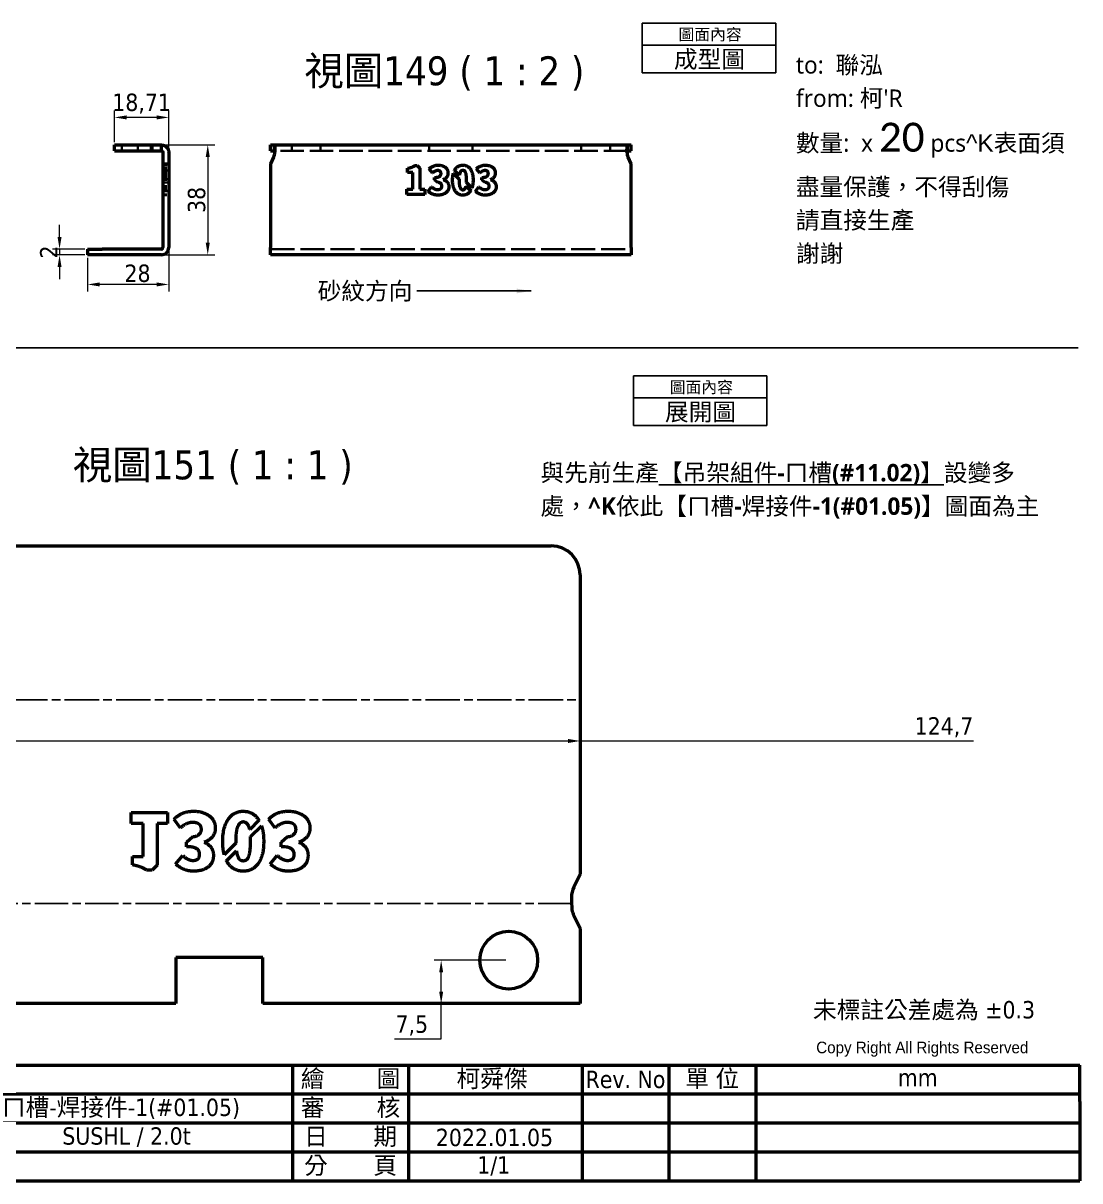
# Model space of a CAD drawing. Header units: millimetres. Extents: x 10 to 584, y 10 to 410.
# Drawn here: x 218.9 to 584, y 10 to 410 of the extents above; entities that cross this region are included whole.
import ezdxf
from ezdxf.enums import TextEntityAlignment as Align

# ---------------------------------------------------------------- set-up
doc = ezdxf.new("R2010")
doc.units = ezdxf.units.MM
doc.header["$LTSCALE"] = 2
doc.linetypes.add('CHAIN', pattern=[0.3543, 0.2362, -0.0295, 0.0591, -0.0295])
doc.linetypes.add('DASHED', pattern=[0.2068, 0.1655, -0.0413])
for name, color, linetype, lineweight in [('可見 (ISO)', 7, 'Continuous', 50), ('折彎中心線 (ISO)', 7, 'CHAIN', 25), ('標註 (ISO)', 12, 'Continuous', 18), ('標題 (ISO)', 7, 'Continuous', 50), ('符號 (ISO)', 7, 'Continuous', 25), ('草圖幾何圖形 (ISO)', 7, 'Continuous', 25), ('隱藏 (ISO)', 7, 'DASHED', 35)]:
    doc.layers.add(name, color=color, linetype=linetype, lineweight=lineweight)
doc.styles.add('@2.0標示文字 (ISO)', font='tahoma_0.ttf')
doc.styles.add('@3.0標示文字 (ISO)', font='tahoma_0.ttf')
doc.styles.add('標示文字 (ISO)', font='tahoma_0.ttf')
doc.styles.add('註記文字 (ISO)', font='tahoma_0.ttf')
doc.dimstyles.new('預設 (ISO)', dxfattribs={"dimscale": 2, "dimtxt": 3, "dimasz": 2.1, "dimexe": 1.2, "dimexo": 0.5, "dimgap": 0.3, "dimtad": 1, "dimrnd": 1e-08, "dimtxsty": '@3.0標示文字 (ISO)', "dimcen": 0.09, "dimdle": 3, "dimclrd": 256, "dimclre": 256, "dimclrt": 256, "dimazin": 2, "dimtfac": 1, "dimtmove": 0, "dimatfit": 3, "dimfxl": 0, "dimtolj": 1, "dimtzin": 0, "dimlwd": -1, "dimlwe": -1, "dimarcsym": 0})
doc.dimstyles.new('預設 - Method 1b (ISO)$7', dxfattribs={"dimscale": 2, "dimtxt": 3, "dimasz": 2.5, "dimexe": 3.175, "dimexo": 0, "dimgap": 0.762, "dimtad": 1, "dimtoh": 1, "dimrnd": 1e-08, "dimtxsty": '註記文字 (ISO)', "dimcen": 0.09, "dimdle": 10, "dimclrd": 256, "dimclre": 256, "dimclrt": 256, "dimazin": 2, "dimtfac": 1.166667, "dimtmove": 0, "dimatfit": 3, "dimfxl": 0, "dimtolj": 1, "dimlwd": -1, "dimlwe": -1, "dimarcsym": 0})

# ---------------------------------------------------------------- blocks, each defined once
blk = doc.blocks.new('標題欄框 KSJ-單位mm')
at = {"layer": '標題 (ISO)'}
for p, q in [((41.84, 139.37), (328.84, 139.37)), ((41.84, 130.09), (41.84, 139.37)), ((116.84, 139.37), (116.84, 119.37)), ((136.84, 139.37), (136.84, 119.37)), ((136.84, 139.37), (136.84, 119.37)), ((192.84, 139.37), (192.84, 119.37)), ((212.84, 139.37), (212.84, 119.37)), ((212.84, 139.37), (212.84, 119.37)), ((242.84, 139.37), (242.84, 119.37)), ((257.84, 139.37), (257.84, 119.37)), ((272.84, 139.37), (272.84, 119.37)), ((328.84, 133.09), (328.84, 139.37)), ((116.84, 134.37), (192.84, 134.37)), ((192.84, 134.37), (212.84, 134.37)), ((212.84, 134.37), (242.84, 134.37)), ((242.84, 134.37), (328.84, 134.37)), ((328.84, 133.09), (328.84, 119.37)), ((41.84, 119.37), (41.84, 130.09)), ((116.84, 129.37), (192.84, 129.37)), ((192.84, 129.37), (242.84, 129.37)), ((242.84, 129.37), (328.84, 129.37)), ((116.84, 124.37), (192.84, 124.37)), ((192.84, 124.37), (242.84, 124.37)), ((242.84, 124.37), (328.84, 124.37)), ((41.84, 119.37), (328.84, 119.37)), ((242.84, 119.37), (328.84, 119.37))]:
    blk.add_line(p, q, dxfattribs=at)
at = {"layer": '標題 (ISO)', "insert": (283.3, 143.41), "char_height": 2, "attachment_point": 1, "style": '註記文字 (ISO)'}
blk.add_mtext('\\f新細明體|b0|i0;\\H2.0000;Copy Right All Rights Reserved', dxfattribs=at)
at = {"layer": '標題 (ISO)', "char_height": 3, "attachment_point": 5, "style": '註記文字 (ISO)'}
for s, insert, width in [('編       號', (126.84, 136.87), 20), ('繪        圖        ', (202.84, 136.87), 20), ('Rev. No', (250.34, 136.87), 15), ('單 位 ', (265.34, 136.87), 15), ('mm', (300.84, 137.21), 56), ('描       述', (126.84, 131.87), 20), ('審        核', (202.84, 131.87), 20), ('材質&表面', (126.84, 126.87), 20), ('日       期', (202.84, 126.87), 20), ('備       註', (126.84, 121.87), 20), ('分       頁', (202.84, 121.87), 20)]:
    blk.add_mtext(s, dxfattribs=dict(at, insert=insert, width=width))
at = {"layer": '標題 (ISO)', "insert": (79.1, 129.03), "char_height": 3, "width": 74.2489, "attachment_point": 5, "line_spacing_factor": 0.871881, "style": '註記文字 (ISO)'}
blk.add_mtext('{\\fMicrosoft JhengHei|b1|i0|c136|p34;\\H1.33333x;【皓均製造所】\\P\\fMicrosoft JhengHei|b0|i0|c136|p34;\\H0.675x;小柯   \\fMicrosoft JhengHei|b0|i0|c0|p34;Cel-\\f@Microsoft JhengHei|b0|i0|c0|p34;0970-798959\\H1.40979x; \\H0.70932x;\\P\\fMicrosoft JhengHei|b0|i0|c0|p34;Mail- \\f@Microsoft JhengHei|b0|i0|c0|p34;p20130222@gmail.com\\H1.08693x; }', dxfattribs=at)
at = {"layer": '標題 (ISO)', "style": '註記文字 (ISO)'}
for tag, p in [('請輸入編號', (164.84, 136.87)), ('請輸入審核人員', (227.84, 131.87)), ('(變更序號)輸入1', (250.34, 131.87)), ('變更的日期1', (265.34, 131.87)), ('設計變更的內容1', (300.84, 131.87)), ('(變更序號)輸入2', (250.34, 126.87)), ('變更的日期2', (265.34, 126.87)), ('設計變更的內容2', (300.84, 126.87)), ('請輸入備註', (164.84, 121.87)), ('(變更序號)輸入3', (250.34, 121.87)), ('變更的日期3', (265.34, 121.87)), ('設計變更的內容3', (300.84, 121.87))]:
    blk.add_attdef(tag, text='', height=3, dxfattribs=at).set_placement(p, align=Align.MIDDLE_CENTER)
for tag, p in [('請輸入繪圖人員_001', (221.16, 135.53)), ('請輸入描述_001', (142.62, 130.57)), ('請輸入材質&表面處理_001', (153.05, 125.62)), ('請輸入日期_001', (217.58, 125.37)), ('請輸入分頁_001', (224.74, 120.62))]:
    blk.add_attdef(tag, p, '', height=3, dxfattribs=at)
blk = doc.blocks.new('表格1')
at = {"layer": '符號 (ISO)'}
for p, q in [((216.4, 205), (239.45, 205)), ((216.4, 205), (216.4, 201.22)), ((239.45, 205), (239.45, 201.22)), ((216.4, 201.22), (239.45, 201.22)), ((216.4, 201.22), (216.4, 196.44)), ((239.45, 201.22), (239.45, 196.44)), ((216.4, 196.44), (239.45, 196.44))]:
    blk.add_line(p, q, dxfattribs=at)
at = {"layer": '符號 (ISO)', "attachment_point": 7}
for s, insert, char_height, style in [('圖面內容', (222.66, 201.83), 2, '@2.0標示文字 (ISO)'), ('成型圖', (221.87, 196.92), 3, '@3.0標示文字 (ISO)')]:
    blk.add_mtext(s, dxfattribs=dict(at, insert=insert, char_height=char_height, style=style))
blk = doc.blocks.new('*D11')
at = {"layer": 'Defpoints', "color": 0}
for p in [(263.44, 367.93), (266.66, 329.93), (282.66, 329.93)]:
    blk.add_point(p, dxfattribs=at)
at = {"layer": '標註 (ISO)'}
for p, q in [((264.44, 367.93), (285.06, 367.93)), ((282.66, 363.73), (282.66, 334.13)), ((267.66, 329.93), (285.06, 329.93))]:
    blk.add_line(p, q, dxfattribs=at)
for points in [[(281.96, 363.73), (283.36, 363.73), (282.66, 367.93)], [(281.96, 334.13), (283.36, 334.13), (282.66, 329.93)]]:
    blk.add_solid(points, dxfattribs=at)
at = {"layer": '標註 (ISO)', "insert": (275.78, 348.93), "char_height": 6, "attachment_point": 2, "rotation": 90, "style": '@3.0標示文字 (ISO)'}
blk.add_mtext('\\A1;38', dxfattribs=at)
blk = doc.blocks.new('*D12')
at = {"layer": 'Defpoints', "color": 0}
for p in [(269.16, 332.43), (241.14, 329.93), (241.14, 319.72)]:
    blk.add_point(p, dxfattribs=at)
at = {"layer": '標註 (ISO)'}
for p, q in [((241.14, 328.93), (241.14, 317.32)), ((269.16, 331.43), (269.16, 317.32)), ((264.96, 319.72), (245.34, 319.72))]:
    blk.add_line(p, q, dxfattribs=at)
for points in [[(245.34, 320.42), (245.34, 319.02), (241.14, 319.72)], [(264.96, 320.42), (264.96, 319.02), (269.16, 319.72)]]:
    blk.add_solid(points, dxfattribs=at)
at = {"layer": '標註 (ISO)', "insert": (258.4, 326.59), "char_height": 6, "attachment_point": 2, "style": '@3.0標示文字 (ISO)'}
blk.add_mtext('\\A1;28', dxfattribs=at)
blk = doc.blocks.new('*D13')
at = {"layer": 'Defpoints', "color": 0}
for p in [(231.45, 329.93), (241.14, 331.93), (241.14, 329.93)]:
    blk.add_point(p, dxfattribs=at)
at = {"layer": '標註 (ISO)'}
for p, q in [((231.45, 336.13), (231.45, 340.33)), ((240.14, 331.93), (229.05, 331.93)), ((240.14, 329.93), (229.05, 329.93)), ((231.45, 331.93), (231.45, 329.93)), ((231.45, 325.73), (231.45, 321.53))]:
    blk.add_line(p, q, dxfattribs=at)
for points in [[(230.75, 336.13), (232.15, 336.13), (231.45, 331.93)], [(230.75, 325.73), (232.15, 325.73), (231.45, 329.93)]]:
    blk.add_solid(points, dxfattribs=at)
at = {"layer": '標註 (ISO)', "insert": (224.72, 330.93), "char_height": 6, "attachment_point": 2, "rotation": 90, "style": '@3.0標示文字 (ISO)'}
blk.add_mtext('\\A1;2', dxfattribs=at)
blk = doc.blocks.new('*D14')
at = {"layer": 'Defpoints', "color": 0}
for p in [(161.95, 161.98), (161.95, 115.98), (411.35, 115.98)]:
    blk.add_point(p, dxfattribs=at)
at = {"layer": '標註 (ISO)'}
for p, q in [((166.15, 161.98), (407.15, 161.98)), ((411.35, 161.98), (547.3, 161.98))]:
    blk.add_line(p, q, dxfattribs=at)
for points in [[(166.15, 162.68), (166.15, 161.28), (161.95, 161.98)], [(407.15, 162.68), (407.15, 161.28), (411.35, 161.98)]]:
    blk.add_solid(points, dxfattribs=at)
at = {"layer": '標註 (ISO)', "insert": (537.05, 170.2), "char_height": 6, "attachment_point": 2, "style": '@3.0標示文字 (ISO)'}
blk.add_mtext('\\A1;124,7', dxfattribs=at)
blk = doc.blocks.new('表格2')
at = {"layer": '符號 (ISO)'}
for p, q in [((214.89, 144.06), (237.94, 144.06)), ((214.89, 144.06), (214.89, 140.28)), ((237.94, 144.06), (237.94, 140.28)), ((214.89, 140.28), (237.94, 140.28)), ((214.89, 140.28), (214.89, 135.5)), ((237.94, 140.28), (237.94, 135.5)), ((214.89, 135.5), (237.94, 135.5))]:
    blk.add_line(p, q, dxfattribs=at)
at = {"layer": '符號 (ISO)', "attachment_point": 7}
for s, insert, char_height, style in [('圖面內容', (221.15, 140.89), 2, '@2.0標示文字 (ISO)'), ('展開圖', (220.32, 136.01), 3, '@3.0標示文字 (ISO)')]:
    blk.add_mtext(s, dxfattribs=dict(at, insert=insert, char_height=char_height, style=style))
blk = doc.blocks.new('*D19')
at = {"layer": 'Defpoints', "color": 0}
for p in [(250.44, 377.43), (250.44, 367.93), (269.16, 361.43)]:
    blk.add_point(p, dxfattribs=at)
at = {"layer": '標註 (ISO)'}
for p, q in [((250.44, 368.93), (250.44, 379.83)), ((264.96, 377.43), (254.64, 377.43)), ((269.16, 362.43), (269.16, 379.83))]:
    blk.add_line(p, q, dxfattribs=at)
for points in [[(254.64, 378.13), (254.64, 376.73), (250.44, 377.43)], [(264.96, 378.13), (264.96, 376.73), (269.16, 377.43)]]:
    blk.add_solid(points, dxfattribs=at)
at = {"layer": '標註 (ISO)', "insert": (259.8, 385.66), "char_height": 6, "attachment_point": 2, "style": '@3.0標示文字 (ISO)'}
blk.add_mtext('\\A1;18,71', dxfattribs=at)
blk = doc.blocks.new('*D20')
at = {"layer": 'Defpoints', "color": 0}
for p in [(363.31, 86.22), (386.65, 86.22), (411.35, 71.22)]:
    blk.add_point(p, dxfattribs=at)
at = {"layer": '標註 (ISO)'}
for p, q in [((385.65, 86.22), (360.91, 86.22)), ((363.31, 75.42), (363.31, 82.02)), ((363.31, 59.06), (363.31, 71.22)), ((347.23, 59.06), (363.31, 59.06))]:
    blk.add_line(p, q, dxfattribs=at)
for points in [[(362.61, 82.02), (364.01, 82.02), (363.31, 86.22)], [(362.61, 75.42), (364.01, 75.42), (363.31, 71.22)]]:
    blk.add_solid(points, dxfattribs=at)
at = {"layer": '標註 (ISO)', "insert": (353.17, 67.15), "char_height": 6, "attachment_point": 2, "style": '@3.0標示文字 (ISO)'}
blk.add_mtext('\\A1;7,5', dxfattribs=at)

msp = doc.modelspace()

# ---------------------------------------------------------------- linework, layer by layer
at = {"layer": '可見 (ISO)'}
for p, q in [((250.442, 367.934), (263.442, 367.934)), ((250.442, 365.934), (250.442, 367.934)), ((250.442, 365.934), (263.442, 365.934)), ((263.442, 367.934), (265.689, 367.934)), ((263.442, 365.934), (263.442, 367.934)), ((263.442, 365.934), (265.689, 365.934)), ((265.689, 367.934), (266.657, 367.934)), ((265.689, 365.934), (266.657, 365.934)), ((266.657, 365.934), (266.657, 367.934)), ((267.157, 365.434), (267.157, 363.681)), ((269.157, 365.434), (269.157, 363.681)), ((304.318, 367.934), (305.414, 367.934)), ((304.318, 365.934), (304.318, 367.934)), ((304.318, 365.934), (305.414, 365.934)), ((305.414, 367.934), (305.74, 367.934)), ((305.414, 365.934), (305.74, 365.934)), ((305.74, 367.934), (427.596, 367.934)), ((305.74, 365.934), (305.74, 367.934)), ((427.596, 367.934), (427.923, 367.934)), ((427.596, 367.934), (427.596, 365.934)), ((427.596, 365.934), (427.923, 365.934)), ((427.923, 367.934), (429.018, 367.934)), ((427.923, 365.934), (429.018, 365.934)), ((429.018, 365.934), (429.018, 367.934)), ((267.157, 363.681), (267.157, 361.434)), ((267.157, 361.434), (269.157, 361.434)), ((267.157, 361.434), (267.157, 332.434)), ((269.157, 363.681), (269.157, 361.434)), ((269.157, 361.434), (269.157, 332.434)), ((305.414, 363.681), (304.318, 361.434)), ((304.318, 361.434), (304.318, 332.434)), ((354.169, 360.765), (355.049, 360.765)), ((355.049, 360.765), (355.922, 359.892)), ((429.018, 361.434), (427.923, 363.681)), ((429.018, 332.434), (429.018, 361.434)), ((351.696, 358.374), (351.696, 359.848)), ((353.538, 358.374), (351.696, 358.374)), ((353.538, 352.695), (353.538, 358.374)), ((355.922, 359.892), (355.922, 352.695)), ((360.339, 358.241), (359.128, 359.701)), ((361.021, 355.894), (361.021, 356.708)), ((367.526, 358.099), (369.524, 356.1)), ((369.618, 357.42), (367.914, 359.124)), ((376.685, 358.241), (375.475, 359.701)), ((377.368, 355.894), (377.368, 356.708)), ((351.417, 350.765), (351.417, 352.695)), ((351.417, 352.695), (353.538, 352.695)), ((355.922, 352.695), (357.72, 352.695)), ((357.72, 352.695), (357.72, 350.765)), ((358.864, 351.976), (359.965, 353.473)), ((362.114, 354.955), (361.021, 355.894)), ((371.923, 353.701), (373.506, 352.118)), ((373.955, 353.083), (372.074, 354.964)), ((375.211, 351.976), (376.311, 353.473)), ((378.461, 354.955), (377.368, 355.894)), ((357.72, 350.765), (351.417, 350.765)), ((304.318, 329.934), (304.318, 332.434)), ((429.018, 332.434), (429.018, 329.934)), ((241.142, 331.934), (246.142, 331.934)), ((241.142, 331.934), (241.142, 329.934)), ((246.142, 329.934), (241.142, 329.934)), ((266.657, 331.934), (246.142, 331.934)), ((266.657, 329.934), (246.142, 329.934)), ((429.018, 329.934), (304.318, 329.934)), ((171.949, 229.349), (401.349, 229.349)), ((411.349, 219.349), (411.349, 115.984)), ((256.148, 133.463), (256.148, 137.322)), ((256.148, 137.322), (268.752, 137.322)), ((268.752, 137.322), (268.752, 133.463)), ((260.388, 133.463), (256.148, 133.463)), ((260.388, 122.105), (260.388, 133.463)), ((268.752, 133.463), (265.157, 133.463)), ((265.157, 133.463), (265.157, 119.068)), ((273.242, 131.907), (271.041, 134.901)), ((300.326, 134.617), (297.158, 131.45)), ((297.461, 128.924), (301.223, 132.686)), ((305.935, 131.907), (303.734, 134.901)), ((275.355, 127.065), (277.542, 128.943)), ((308.048, 127.065), (310.234, 128.943)), ((275.355, 125.436), (275.355, 127.065)), ((292.361, 126.653), (288.364, 122.655)), ((289.141, 120.604), (292.548, 124.012)), ((308.048, 125.436), (308.048, 127.065)), ((256.705, 119.156), (256.705, 122.105)), ((256.705, 122.105), (260.388, 122.105)), ((271.569, 119.45), (273.991, 122.37)), ((304.262, 119.45), (306.683, 122.37)), ((263.411, 117.322), (261.65, 117.322)), ((265.157, 119.068), (263.411, 117.322)), ((411.349, 115.984), (409.158, 111.49)), ((409.158, 101.714), (411.349, 97.22)), ((411.349, 97.22), (411.349, 71.22)), ((271.649, 87.22), (271.649, 71.22)), ((301.649, 87.22), (271.649, 87.22)), ((301.649, 71.22), (301.649, 87.22)), ((271.649, 71.22), (161.949, 71.22)), ((411.349, 71.22), (301.649, 71.22))]:
    msp.add_line(p, q, dxfattribs=at)
msp.add_circle((386.649, 86.22), 10, dxfattribs=at)
for centre, radius, start, end in [((301.818, 365.434), 4, 334.01077, 0), ((431.518, 365.434), 4, 180, 205.98923), ((266.657, 332.434), 2.5, 270, 0), ((266.657, 332.434), 0.5, 270, 0), ((401.349, 219.349), 10, 0, 90), ((416.349, 107.984), 8, 154.01077, 180), ((416.349, 105.22), 8, 191.32357, 205.98923)]:
    msp.add_arc(centre, radius, start, end, dxfattribs=at)
for points, degree, knots in [([(266.657, 367.934), (267.528, 367.934), (268.397, 367.436), (268.834, 366.664), (269.044, 366.291), (269.157, 365.863), (269.157, 365.434)], 3, [2.49036136, 2.49036136, 2.49036136, 2.49036136, 2.62367747, 2.62367747, 2.62367747, 2.68799496, 2.68799496, 2.68799496, 2.68799496]), ([(305.74, 367.934), (305.775, 367.934), (305.799, 367.436), (305.81, 366.664), (305.815, 366.291), (305.818, 365.863), (305.818, 365.434)], 3, [2.49036136, 2.49036136, 2.49036136, 2.49036136, 2.62367747, 2.62367747, 2.62367747, 2.68799496, 2.68799496, 2.68799496, 2.68799496]), ([(427.518, 365.434), (427.518, 366.323), (427.53, 367.191), (427.554, 367.619), (427.565, 367.826), (427.579, 367.934), (427.596, 367.934)], 3, [2.68799496, 2.68799496, 2.68799496, 2.68799496, 2.82131107, 2.82131107, 2.82131107, 2.88562855, 2.88562855, 2.88562855, 2.88562855]), ([(367.914, 359.124), (368.055, 359.395), (369.187, 360.934), (372.43, 360.934), (374.337, 358.307), (374.337, 354.21), (373.955, 353.083)], 2, [3.8218377, 3.8218377, 3.8218377, 4, 5, 6, 7, 7.6330463, 7.6330463, 7.6330463]), ([(373.384, 351.932), (372.43, 350.575), (369.187, 350.575), (367.265, 353.289), (367.265, 357.116), (367.526, 358.099)], 2, [0, 0, 0, 1, 2, 3, 3.5208189, 3.5208189, 3.5208189]), ([(369.524, 356.1), (369.517, 355.82), (369.517, 353.905), (369.862, 353.164)], 2, [8.8055811, 8.8055811, 8.8055811, 9, 10, 10, 10]), ([(372.074, 354.964), (372.085, 355.222), (372.085, 357.112), (371.718, 358.63), (371.197, 359.115), (370.42, 359.115), (369.884, 358.63), (369.653, 357.674), (369.618, 357.42)], 2, [2.8215654, 2.8215654, 2.8215654, 3, 4, 5, 6, 7, 8, 8.2592741, 8.2592741, 8.2592741]), ([(369.862, 353.164), (370.207, 352.431), (371.41, 352.431), (371.851, 353.394), (371.923, 353.701)], 2, [0, 0, 0, 1, 2, 2.3064728, 2.3064728, 2.3064728]), ([(288.364, 122.655), (287.842, 124.62), (287.842, 132.274), (291.687, 137.703), (298.173, 137.703), (300.08, 134.989)], 2, [-3.5208189, -3.5208189, -3.5208189, -3, -2, -1, 0, 0, 0]), ([(301.223, 132.686), (301.988, 130.433), (301.988, 122.237), (298.173, 116.984), (291.687, 116.984), (289.422, 120.062), (289.141, 120.604)], 2, [-7.6330463, -7.6330463, -7.6330463, -7, -6, -5, -4, -3.8218377, -3.8218377, -3.8218377]), ([(293.037, 132.524), (292.347, 131.042), (292.347, 127.212), (292.361, 126.653)], 2, [-10, -10, -10, -9, -8.8055811, -8.8055811, -8.8055811]), ([(297.158, 131.45), (297.015, 132.064), (296.133, 133.991), (293.726, 133.991), (293.037, 132.524)], 2, [-2.3064728, -2.3064728, -2.3064728, -2, -1, 0, 0, 0]), ([(292.548, 124.012), (292.619, 123.504), (293.081, 121.592), (294.152, 120.623), (295.707, 120.623), (296.749, 121.592), (297.483, 124.629), (297.483, 128.408), (297.461, 128.924)], 2, [-8.2592741, -8.2592741, -8.2592741, -8, -7, -6, -5, -4, -3, -2.8215654, -2.8215654, -2.8215654])]:
    msp.add_open_spline(points, degree=degree, knots=knots, dxfattribs=at)
for points, degree in [([(266.657, 365.934), (266.915, 365.934), (267.157, 365.698), (267.157, 365.434)], 3), ([(305.74, 365.934), (305.792, 365.934), (305.818, 365.698), (305.818, 365.434)], 3), ([(427.518, 365.434), (427.518, 365.698), (427.544, 365.934), (427.596, 365.934)], 3), ([(351.696, 359.848), (353.156, 360.12), (354.169, 360.765)], 2), ([(359.128, 359.701), (360.596, 360.934), (363.817, 360.934), (364.726, 360.215)], 2), ([(364.726, 360.215), (365.651, 359.503), (365.651, 358.183)], 2), ([(375.475, 359.701), (376.942, 360.934), (380.163, 360.934), (381.073, 360.215)], 2), ([(381.073, 360.215), (381.997, 359.503), (381.997, 358.183)], 2), ([(362.122, 359.071), (361.278, 359.071), (360.339, 358.241)], 2), ([(361.021, 356.708), (362.246, 356.708), (363.266, 357.383), (363.266, 358.014)], 2), ([(363.266, 358.014), (363.266, 359.071), (362.122, 359.071)], 2), ([(365.651, 358.183), (365.651, 356.627), (364.059, 355.916)], 2), ([(378.468, 359.071), (377.624, 359.071), (376.685, 358.241)], 2), ([(377.368, 356.708), (378.593, 356.708), (379.613, 357.383), (379.613, 358.014)], 2), ([(379.613, 358.014), (379.613, 359.071), (378.468, 359.071)], 2), ([(381.997, 358.183), (381.997, 356.627), (380.405, 355.916)], 2), ([(359.965, 353.473), (360.999, 352.511), (362.041, 352.511)], 2), ([(362.041, 352.511), (362.753, 352.511), (363.156, 352.805)], 2), ([(363.574, 353.715), (363.574, 354.346), (362.503, 355.021), (362.114, 354.955)], 2), ([(363.156, 352.805), (363.574, 353.098), (363.574, 353.715)], 2), ([(364.059, 355.916), (364.932, 355.652), (365.974, 354.412), (365.974, 353.487)], 2), ([(365.974, 353.487), (365.974, 352.145), (364.902, 351.352)], 2), ([(373.506, 352.118), (373.447, 352.022), (373.384, 351.932)], 2), ([(376.311, 353.473), (377.346, 352.511), (378.387, 352.511)], 2), ([(378.387, 352.511), (379.099, 352.511), (379.503, 352.805)], 2), ([(379.921, 353.715), (379.921, 354.346), (378.85, 355.021), (378.461, 354.955)], 2), ([(379.503, 352.805), (379.921, 353.098), (379.921, 353.715)], 2), ([(380.405, 355.916), (381.278, 355.652), (382.32, 354.412), (382.32, 353.487)], 2), ([(382.32, 353.487), (382.32, 352.145), (381.249, 351.352)], 2), ([(362.283, 350.575), (360.06, 350.575), (358.864, 351.976)], 2), ([(364.902, 351.352), (363.839, 350.575), (362.283, 350.575)], 2), ([(378.629, 350.575), (376.406, 350.575), (375.211, 351.976)], 2), ([(381.249, 351.352), (380.185, 350.575), (378.629, 350.575)], 2), ([(271.041, 134.901), (273.433, 137.703), (277.879, 137.703)], 2), ([(277.879, 137.703), (280.99, 137.703), (283.118, 136.148)], 2), ([(283.118, 136.148), (285.26, 134.563), (285.26, 131.878)], 2), ([(303.734, 134.901), (306.126, 137.703), (310.572, 137.703)], 2), ([(310.572, 137.703), (313.682, 137.703), (315.81, 136.148)], 2), ([(315.81, 136.148), (317.952, 134.563), (317.952, 131.878)], 2), ([(277.395, 133.83), (275.311, 133.83), (273.242, 131.907)], 2), ([(279.625, 133.243), (278.818, 133.83), (277.395, 133.83)], 2), ([(280.462, 131.423), (280.462, 132.656), (279.625, 133.243)], 2), ([(300.08, 134.989), (300.207, 134.808), (300.326, 134.617)], 2), ([(310.087, 133.83), (308.004, 133.83), (305.935, 131.907)], 2), ([(312.318, 133.243), (311.511, 133.83), (310.087, 133.83)], 2), ([(313.154, 131.423), (313.154, 132.656), (312.318, 133.243)], 2), ([(277.542, 128.943), (278.319, 128.811), (280.462, 130.161), (280.462, 131.423)], 2), ([(285.26, 131.878), (285.26, 130.029), (283.176, 127.549), (281.43, 127.021)], 2), ([(310.234, 128.943), (311.012, 128.811), (313.154, 130.161), (313.154, 131.423)], 2), ([(317.952, 131.878), (317.952, 130.029), (315.869, 127.549), (314.123, 127.021)], 2), ([(279.845, 122.824), (279.845, 124.086), (277.806, 125.436), (275.355, 125.436)], 2), ([(281.43, 127.021), (284.614, 125.598), (284.614, 122.487)], 2), ([(312.538, 122.824), (312.538, 124.086), (310.498, 125.436), (308.048, 125.436)], 2), ([(314.123, 127.021), (317.307, 125.598), (317.307, 122.487)], 2), ([(273.991, 122.37), (275.869, 120.711), (277.556, 120.711)], 2), ([(277.556, 120.711), (279.845, 120.711), (279.845, 122.824)], 2), ([(284.614, 122.487), (284.614, 119.846), (282.765, 118.422)], 2), ([(306.683, 122.37), (308.561, 120.711), (310.249, 120.711)], 2), ([(310.249, 120.711), (312.538, 120.711), (312.538, 122.824)], 2), ([(317.307, 122.487), (317.307, 119.846), (315.458, 118.422)], 2), ([(261.65, 117.322), (259.625, 118.613), (256.705, 119.156)], 2), ([(282.765, 118.422), (280.946, 116.984), (274.504, 116.984), (271.569, 119.45)], 2), ([(315.458, 118.422), (313.638, 116.984), (307.197, 116.984), (304.262, 119.45)], 2), ([(408.349, 107.984), (408.349, 106.53), (408.402, 105.075), (408.505, 103.649)], 3)]:
    msp.add_open_spline(points, degree=degree, dxfattribs=at)
at = {"layer": '折彎中心線 (ISO)', "ltscale": 25.140116}
msp.add_line((161.949, 176.152), (411.349, 176.152), dxfattribs=at)
at = {"layer": '折彎中心線 (ISO)', "ltscale": 24.543093}
msp.add_line((408.388, 105.817), (164.911, 105.817), dxfattribs=at)
at = {"layer": '草圖幾何圖形 (ISO)'}
msp.add_line((10.166, 297.782), (583.436, 297.782), dxfattribs=at)
at = {"layer": '隱藏 (ISO)', "ltscale": 1.903676}
for p, q in [((252.942, 365.934), (252.942, 367.934)), ((258.442, 365.934), (258.442, 367.934)), ((262.942, 365.934), (262.942, 367.934)), ((311.668, 365.934), (311.668, 367.934)), ((321.668, 365.934), (321.668, 367.934)), ((359.168, 365.934), (359.168, 367.934)), ((374.168, 365.934), (374.168, 367.934)), ((411.668, 365.934), (411.668, 367.934)), ((421.668, 365.934), (421.668, 367.934)), ((267.157, 360.934), (269.157, 360.934)), ((267.157, 360.765), (269.157, 360.765)), ((267.157, 359.892), (269.157, 359.892)), ((267.157, 359.848), (269.157, 359.848)), ((267.157, 359.701), (269.157, 359.701)), ((269.157, 359.124), (267.157, 359.124)), ((267.157, 359.115), (269.157, 359.115)), ((267.157, 359.071), (269.157, 359.071)), ((267.157, 358.374), (269.157, 358.374)), ((267.157, 358.241), (269.157, 358.241)), ((267.157, 358.099), (269.157, 358.099)), ((267.157, 357.42), (269.157, 357.42)), ((267.157, 356.708), (269.157, 356.708)), ((269.157, 356.1), (267.157, 356.1)), ((267.157, 355.916), (269.157, 355.916)), ((267.157, 355.894), (269.157, 355.894)), ((267.157, 354.965), (269.157, 354.965)), ((269.157, 354.964), (267.157, 354.964)), ((267.157, 354.955), (269.157, 354.955)), ((267.157, 353.701), (269.157, 353.701)), ((267.157, 353.473), (269.157, 353.473)), ((267.157, 353.083), (269.157, 353.083)), ((267.157, 352.695), (269.157, 352.695)), ((267.157, 352.511), (269.157, 352.511)), ((267.157, 352.431), (269.157, 352.431)), ((269.157, 352.118), (267.157, 352.118)), ((267.157, 351.976), (269.157, 351.976)), ((267.157, 350.765), (269.157, 350.765)), ((267.157, 350.575), (269.157, 350.575))]:
    msp.add_line(p, q, dxfattribs=at)
at = {"layer": '隱藏 (ISO)', "ltscale": 24.551847}
msp.add_line((427.596, 365.934), (305.74, 365.934), dxfattribs=at)
at = {"layer": '隱藏 (ISO)', "ltscale": 25.12492}
msp.add_line((304.318, 331.934), (429.018, 331.934), dxfattribs=at)

# ---------------------------------------------------------------- block references
at = {"xscale": 2, "yscale": 2, "zscale": 2}
for name in ['表格1', '表格2']:
    msp.add_blockref(name, (0, 0), dxfattribs=at)
msp.add_blockref('標題欄框 KSJ-單位mm', (-73.689, -228.731), dxfattribs=at).add_auto_attribs({'請輸入描述_001': 'ㄇ槽-焊接件-1(#01.05)', '請輸入材質&表面處理_001': 'SUSHL / 2.0t', '請輸入繪圖人員_001': '柯舜傑', '請輸入日期_001': '2022.01.05', '請輸入分頁_001': '1/1'})

# ---------------------------------------------------------------- texts
at = {"layer": '符號 (ISO)', "char_height": 10, "attachment_point": 7, "style": '標示文字 (ISO)'}
for s, insert in [('視圖149 ( 1 : 2 )', (316.04, 386.725)), ('視圖151 ( 1 : 1 )', (236.021, 250.59))]:
    msp.add_mtext(s, dxfattribs=dict(at, insert=insert))
at = {"layer": '符號 (ISO)', "char_height": 6, "attachment_point": 1, "style": '註記文字 (ISO)'}
for s, insert, width, line_spacing_factor in [("{\\fMicrosoft JhengHei|b0|i0|c0|p34;\\H1x;to:  \\fMicrosoft JhengHei|b0|i0|c136|p34;聯泓\\P\\fMicrosoft JhengHei|b0|i0|c0|p34;from: \\fMicrosoft JhengHei|b0|i0|c136|p34;柯\\fMicrosoft JhengHei|b0|i0|c0|p34;'R\\P\\fMicrosoft JhengHei|b0|i0|c136|p34;數量\\fMicrosoft JhengHei|b0|i0|c0|p34;:  x \\fCalibri|b0|i0|c0|p34;\\H1.66667x;20\\fMicrosoft JhengHei|b0|i0|c0|p34;\\H0.6x; pcs\\fArial|b0|i0|c0|p34;^K\\fMicrosoft JhengHei|b1|i0|c136|p34;表面須盡量保護，不得刮傷\\fMicrosoft JhengHei|b0|i0|c0|p34;\\P\\fMicrosoft JhengHei|b0|i0|c136|p34;請直接生產\\P謝謝}", (485.868, 398.571), 95.17597, 1.148972), ('\\f微軟正黑體|b1|i0;\\H6.0000;與先前生產\\f微軟正黑體|b1|i0;\\H6.0000;\\L【吊架組件-ㄇ槽(#11.02)】\\l\\f微軟正黑體|b1|i0;\\H6.0000;設變多處，^K依此【ㄇ槽-焊接件-1(#01.05)】圖面為主', (397.642, 257.696), 177.75452, 1.156934)]:
    msp.add_mtext(s, dxfattribs=dict(at, insert=insert, width=width, line_spacing_factor=line_spacing_factor))
at = {"layer": '符號 (ISO)', "char_height": 6, "style": '註記文字 (ISO)'}
for s, insert, width, attachment_point in [('\\f微軟正黑體|b0|i0;\\H6.0000;砂紋方向', (353.373, 320.465), 31.72533, 3), ('未標註公差處為 ±0.3', (491.796, 72.125), 111.61558, 1)]:
    msp.add_mtext(s, dxfattribs=dict(at, insert=insert, width=width, attachment_point=attachment_point))

# ---------------------------------------------------------------- dimensions: what is measured, and where the dimension line sits
at = {"layer": '標註 (ISO)'}
for base, p1, p2, angle, override, picture, middle in [((250.4422, 377.434), (269.1568, 361.434), (250.4422, 367.934), 180, {"dimgap": 0.3, "dimdec": 2, "dimtol": 0, "dimlim": 0, "dimtp": 0, "dimtm": 0, "dimtdec": 2, "dimtofl": 0, "dimatfit": 1}, '*D19', (259.7995, 377.434)), ((282.657, 329.934), (263.442, 367.934), (266.657, 329.934), 270, {"dimgap": 0.3, "dimdec": 2, "dimtol": 0, "dimlim": 0, "dimtp": 0, "dimtm": 0, "dimtdec": 2, "dimtofl": 0, "dimatfit": 1}, '*D11', (282.657, 348.934)), ((231.446, 329.934), (241.142, 331.934), (241.142, 329.934), 90, {"dimgap": 0.3, "dimdec": 2, "dimtol": 0, "dimlim": 0, "dimtp": 0, "dimtm": 0, "dimtdec": 2, "dimtofl": 1, "dimatfit": 1}, '*D13', (231.446, 330.934)), ((241.142, 319.718), (269.157, 332.434), (241.142, 329.934), 180, {"dimgap": 0.3, "dimdec": 1, "dimtol": 0, "dimlim": 0, "dimtp": 0, "dimtm": 0, "dimtdec": 1, "dimtofl": 0, "dimatfit": 1}, '*D12', (258.4, 319.718)), ((363.312, 86.22), (411.349, 71.22), (386.649, 86.22), 270, {"dimgap": 0.3, "dimtih": 1, "dimtoh": 1, "dimdec": 2, "dimlfac": 0.5, "dimse1": 1, "dimtol": 0, "dimlim": 0, "dimtp": 0, "dimtm": 0, "dimtdec": 2, "dimtofl": 0, "dimtmove": 1, "dimatfit": 2}, '*D20', (362.969, 59.059))]:
    dim = msp.add_linear_dim(base=base, p1=p1, p2=p2, angle=angle, dimstyle='預設 (ISO)', override=override, dxfattribs=at)
    dim.commit()
    dim.dimension.update_dxf_attribs({"geometry": picture, "text_midpoint": middle, "dimtype": 160})
dim = msp.add_linear_dim(base=(161.949, 161.984), p1=(411.349, 115.984), p2=(161.949, 115.984), dimstyle='預設 (ISO)', override={"dimgap": 0.3, "dimdec": 2, "dimlfac": 0.5, "dimse1": 1, "dimse2": 1, "dimtol": 0, "dimlim": 0, "dimtp": 0, "dimtm": 0, "dimtdec": 2, "dimtofl": 0, "dimatfit": 2}, dxfattribs=at)
dim.commit()
dim.dimension.update_dxf_attribs({"geometry": '*D14', "text_midpoint": (537.049, 161.984), "dimtype": 160})

# ---------------------------------------------------------------- leaders
at = {"layer": '符號 (ISO)', "annotation_type": 0, "has_hookline": 1, "hookline_direction": 1, "text_width": 30.383}
msp.add_leader([(394.359, 317.465), (354.897, 317.465)], dimstyle='預設 - Method 1b (ISO)$7', override={"dimtad": 0}, dxfattribs=at)

doc.saveas('drawing.dxf')
